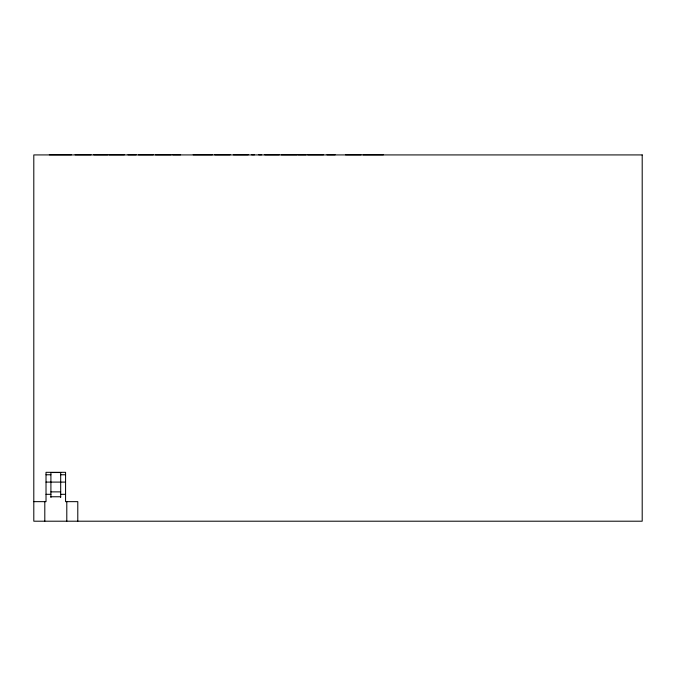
<?xml version="1.0" encoding="UTF-8"?>
<svg xmlns="http://www.w3.org/2000/svg" width="676" height="676" viewBox="0 0 676 676"><rect width="100%" height="100%" fill="white"/><g stroke="black" fill="none" stroke-linecap="round" stroke-linejoin="round"><path stroke-width="1.01" d="M49.323 154.796L71.495 154.796M75.095 154.796L91.049 154.796M93.761 154.796L107.737 154.796M108.997 154.796L124.401 154.796M127.958 154.796L136.163 154.796M138.403 154.796L153.249 154.796M155.404 154.796L171.121 154.796M172.777 154.796L180.619 154.796M193.167 154.796L212.382 154.796M214.757 154.796L230.153 154.796M233.414 154.796L248.261 154.796M251.649 154.796L254.489 154.796M258.739 154.796L261.62 154.796M264.755 154.796L279.188 154.796M281.241 154.796L297.186 154.796M298.243 154.796L306.084 154.796M307.774 154.796L323.491 154.796M326.939 154.796L335.144 154.796M345.487 154.796L361.077 154.796M363.071 154.796L383.385 154.796M46.019 474.763L50.911 474.763M60.688 474.763L65.572 474.763M46.019 482.098L65.572 482.098M50.911 491.875L60.688 491.875M46.019 494.317L50.911 494.317M60.688 494.317L65.572 494.317M50.911 496.759L60.688 496.759M33.8 501.651L46.019 501.651L46.019 472.321L65.572 472.321L65.572 501.651L77.791 501.651L77.791 521.204M66.797 501.651L66.797 521.204M60.688 497.485L60.688 472.524L50.911 472.524L50.911 497.485M44.802 501.651L44.802 521.204M642.2 154.922L33.8 154.922L33.8 521.204L642.2 521.204L642.2 154.922"/></g></svg>
